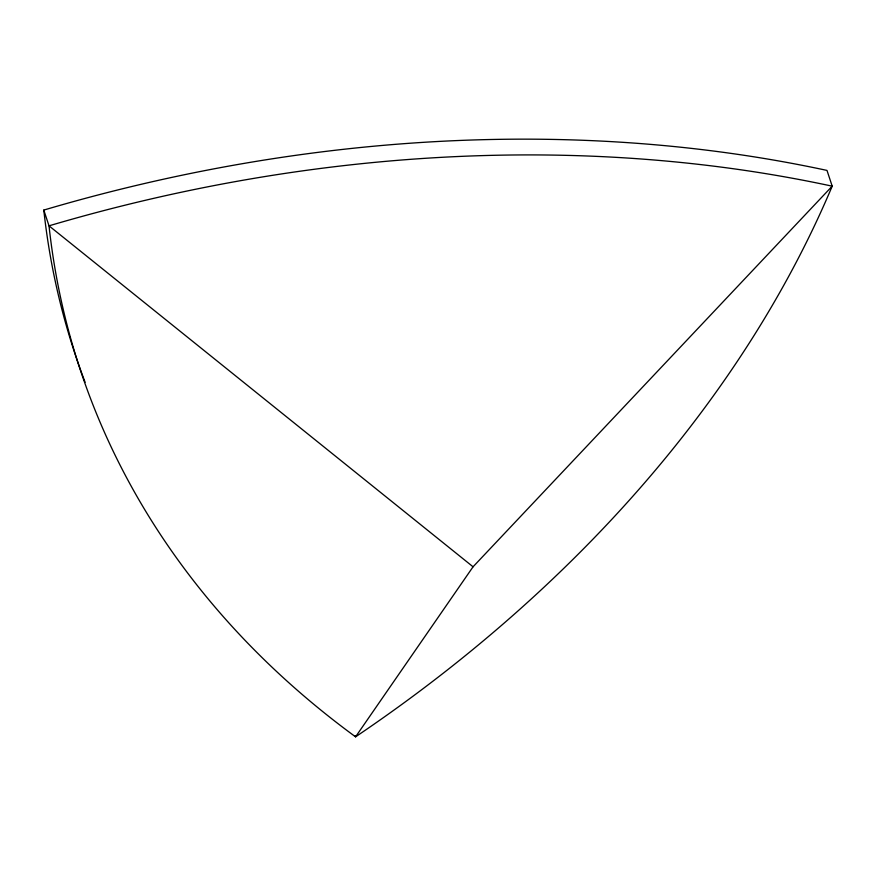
<?xml version="1.0" encoding="UTF-8"?>
<svg xmlns="http://www.w3.org/2000/svg" width="876" height="876" viewBox="0 0 876 876"><rect width="100%" height="100%" fill="white"/><g stroke="black" fill="none" stroke-linecap="round" stroke-linejoin="round"><path stroke-width="1.31" d="M473.062 566.794L49.012 225.833A1295.155 944.131 -18.3 0 1 832.2 186.172L473.062 566.794L355.579 736.836A1295.155 944.131 -18.3 0 1 49.012 225.833L43.8 210.076A1295.155 944.131 -18.3 0 1 826.988 170.415L832.2 186.172A1295.155 944.131 -18.3 0 1 355.579 736.836L355.251 735.851M85.114 382.254A1295.155 944.131 -18.3 0 1 43.8 210.076"/></g></svg>
